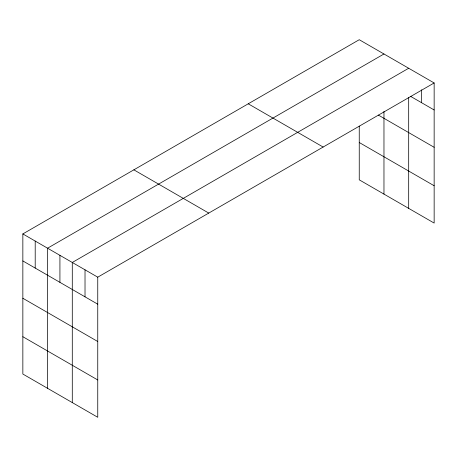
<?xml version="1.0" encoding="UTF-8"?>
<svg xmlns="http://www.w3.org/2000/svg" width="457" height="457" viewBox="0 0 457 457"><rect width="100%" height="100%" fill="white"/><g stroke="black" fill="none" stroke-linecap="round" stroke-linejoin="round"><path stroke-width="0.69" d="M434.15 82.957L97.752 277.171L97.752 417.287L22.85 374.043L22.85 233.927L359.248 39.713L434.15 82.957L434.15 223.073L359.248 179.83L359.248 126.121M408.684 97.335L408.684 208.369M383.966 53.983L47.568 248.197L47.568 388.319M408.684 68.253L72.286 262.467L72.286 402.588M410.5 96.313L434.15 109.966M378.402 115.107L434.15 147.291M359.248 142.504L434.15 185.748M248.237 103.802L323.139 147.045M133.861 169.838L208.763 213.082M22.85 233.927L97.752 277.171M22.85 260.936L97.752 304.185M22.85 298.261L97.752 341.51M22.85 336.718L97.752 379.961M421.417 89.818L421.417 102.614M383.966 111.405L383.966 194.099M85.019 269.819L85.019 296.833M59.924 255.332L59.924 282.346M35.206 241.062L35.206 268.07"/></g></svg>
